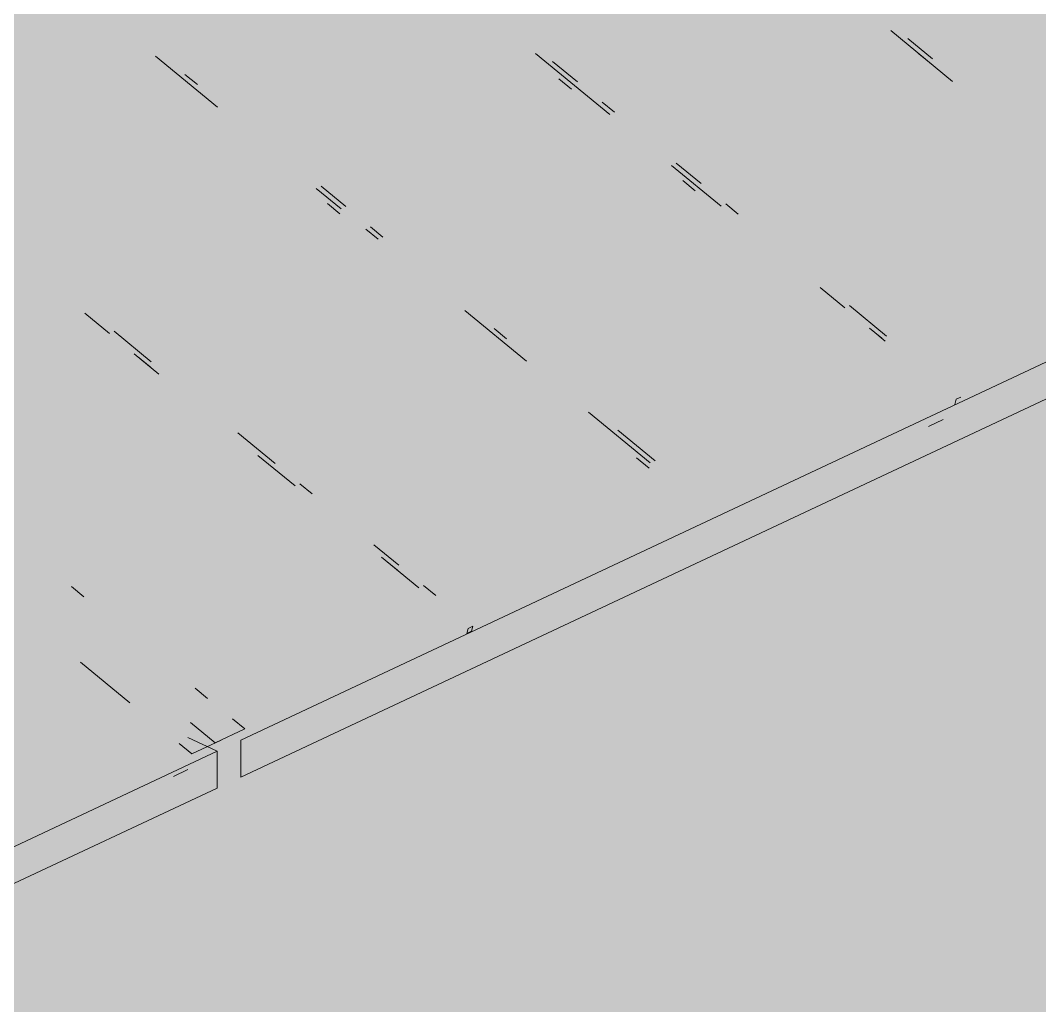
# Model space of a CAD drawing. Header units: millimetres. Extents: x 5 to 1315, y 5 to 292.
# Drawn here: x 1200.957 to 1203.657, y 90.185 to 92.795 of the extents above; entities that cross this region are included whole.
import ezdxf

# ---------------------------------------------------------------- set-up
doc = ezdxf.new("R2010")
doc.units = ezdxf.units.MM
doc.layers.add('EXISTING', color=7, linetype='Continuous')
doc.layers.add('IMAGES', color=7, linetype='Continuous')

# ---------------------------------------------------------------- blocks, each defined once
blk = doc.blocks.new('SHEET_03')
at = {"layer": 'EXISTING', "color": 250, "lineweight": 9}
for p, q in [((303.2623, 92.7676), (303.4261, 92.633)), ((303.3731, 92.6927), (303.3076, 92.7466)), ((301.5405, 90.8881), (305.4172, 92.7081)), ((301.3148, 92.6996), (301.4786, 92.565)), ((302.3213, 92.7067), (302.5179, 92.5451)), ((302.4321, 92.6318), (302.3666, 92.6856)), ((303.3697, 92.6793), (303.3369, 92.7062)), ((301.4256, 92.6247), (301.3928, 92.6516)), ((302.4162, 92.6125), (302.3835, 92.6394)), ((301.5405, 90.7906), (305.4172, 92.6106)), ((302.5304, 92.551), (302.4976, 92.5779)), ((302.7597, 92.3624), (302.6942, 92.4163)), ((302.6817, 92.4104), (302.8128, 92.3027)), ((302.7439, 92.3431), (302.7111, 92.3701)), ((301.7407, 92.3495), (301.8063, 92.2956)), ((301.8187, 92.3015), (301.7532, 92.3554)), ((301.8029, 92.2822), (301.7701, 92.3091)), ((302.858, 92.2816), (302.8253, 92.3086)), ((301.8718, 92.2418), (301.9045, 92.2148)), ((301.917, 92.2207), (301.8843, 92.2476)), ((303.0749, 92.0872), (303.1404, 92.0334)), ((303.2512, 91.9584), (303.1529, 92.0392)), ((301.1274, 92.0192), (301.1929, 91.9654)), ((302.1339, 92.0263), (302.2977, 91.8916)), ((303.2059, 91.9795), (303.2387, 91.9526)), ((301.3037, 91.8904), (301.2054, 91.9712)), ((302.2447, 91.9514), (302.2119, 91.9783)), ((303.2478, 91.945), (303.215, 91.972)), ((301.2584, 91.9115), (301.324, 91.8576)), ((301.3003, 91.877), (301.2675, 91.9039)), ((303.4353, 91.791), (303.4319, 91.7776)), ((303.4478, 91.7968), (303.4353, 91.791)), ((302.4615, 91.757), (302.6253, 91.6223)), ((303.362, 91.7191), (303.4008, 91.7373)), ((302.6378, 91.6282), (302.5395, 91.709)), ((301.6313, 91.6211), (301.533, 91.7019)), ((301.5861, 91.6422), (301.6844, 91.5614)), ((302.622, 91.6089), (302.5892, 91.6358)), ((301.7296, 91.5403), (301.6968, 91.5672)), ((301.959, 91.3518), (301.8934, 91.4056)), ((301.9137, 91.3728), (302.012, 91.292)), ((301.9556, 91.3384), (301.9228, 91.3653)), ((301.1252, 91.2681), (301.0924, 91.295)), ((302.0572, 91.271), (302.0245, 91.2979)), ((302.143, 91.1843), (302.1397, 91.1709)), ((302.1397, 91.1709), (302.1521, 91.1768)), ((302.1555, 91.1902), (302.143, 91.1843)), ((302.1521, 91.1768), (302.1555, 91.1902)), ((301.1157, 91.0944), (301.2468, 90.9867)), ((301.4528, 90.9987), (301.4201, 91.0257)), ((301.4075, 90.9352), (301.4731, 90.8813)), ((301.5511, 90.9179), (301.5183, 90.9449)), ((301.5511, 90.9179), (301.4731, 90.8813)), ((301.3778, 90.8789), (301.4106, 90.852)), ((301.4, 90.8954), (301.4781, 90.8588)), ((301.4887, 90.8886), (301.4106, 90.852)), ((301.5405, 90.7906), (301.5405, 90.8881)), ((297.6638, 89.0681), (301.4781, 90.8588)), ((301.4781, 90.8588), (301.4781, 90.7613)), ((301.362, 90.7922), (301.4005, 90.8103)), ((299.5517, 89.8569), (301.4781, 90.7613))]:
    blk.add_line(p, q, dxfattribs=at)
at = {"layer": 'IMAGES', "color": 7}
for points in [[(300.4164, 92.7366), (300.9945, 92.7366), (300.4164, 92.833), (300.9945, 92.833)], [(300.9945, 92.7366), (301.0909, 92.7366), (300.9945, 92.833), (301.0909, 92.833)], [(301.0909, 92.7366), (301.2836, 92.7366), (301.0909, 92.833), (301.2836, 92.833)], [(301.2836, 92.7366), (301.38, 92.7366), (301.2836, 92.833), (301.38, 92.833)], [(301.38, 92.7366), (301.4764, 92.7366), (301.38, 92.833), (301.4764, 92.833)], [(301.4764, 92.7366), (301.9582, 92.7366), (301.4764, 92.833), (301.9582, 92.833)], [(301.9582, 92.7366), (302.1509, 92.7366), (301.9582, 92.833), (302.1509, 92.833)], [(302.1509, 92.7366), (302.2473, 92.7366), (302.1509, 92.833), (302.2473, 92.833)], [(302.2473, 92.7366), (302.3436, 92.7366), (302.2473, 92.833), (302.3436, 92.833)], [(302.3436, 92.7366), (302.44, 92.7366), (302.3436, 92.833), (302.44, 92.833)], [(302.44, 92.7366), (303.0182, 92.7366), (302.44, 92.833), (303.0182, 92.833)], [(303.0182, 92.7366), (303.1145, 92.7366), (303.0182, 92.833), (303.1145, 92.833)], [(303.1145, 92.7366), (303.2109, 92.7366), (303.1145, 92.833), (303.2109, 92.833)], [(303.2109, 92.7366), (303.3073, 92.7366), (303.2109, 92.833), (303.3073, 92.833)], [(303.3073, 92.7366), (303.4036, 92.7366), (303.3073, 92.833), (303.4036, 92.833)], [(303.4036, 92.7366), (303.5, 92.7366), (303.4036, 92.833), (303.5, 92.833)], [(303.5, 92.7366), (303.9818, 92.7366), (303.5, 92.833), (303.9818, 92.833)], [(300.6091, 92.6402), (301.0909, 92.6402), (300.6091, 92.7366), (301.0909, 92.7366)], [(301.0909, 92.6402), (301.1873, 92.6402), (301.0909, 92.7366), (301.1873, 92.7366)], [(301.1873, 92.6402), (301.2836, 92.6402), (301.1873, 92.7366), (301.2836, 92.7366)], [(301.2836, 92.6402), (301.38, 92.6402), (301.2836, 92.7366), (301.38, 92.7366)], [(301.38, 92.6402), (301.4764, 92.6402), (301.38, 92.7366), (301.4764, 92.7366)], [(301.4764, 92.6402), (302.2473, 92.6402), (301.4764, 92.7366), (302.2473, 92.7366)], [(302.2473, 92.6402), (302.44, 92.6402), (302.2473, 92.7366), (302.44, 92.7366)], [(302.44, 92.6402), (302.5364, 92.6402), (302.44, 92.7366), (302.5364, 92.7366)], [(302.5364, 92.6402), (302.6327, 92.6402), (302.5364, 92.7366), (302.6327, 92.7366)], [(302.6327, 92.6402), (303.1145, 92.6402), (302.6327, 92.7366), (303.1145, 92.7366)], [(303.1145, 92.6402), (303.2109, 92.6402), (303.1145, 92.7366), (303.2109, 92.7366)], [(303.2109, 92.6402), (303.3073, 92.6402), (303.2109, 92.7366), (303.3073, 92.7366)], [(303.3073, 92.6402), (303.5, 92.6402), (303.3073, 92.7366), (303.5, 92.7366)], [(303.5, 92.6402), (303.5964, 92.6402), (303.5, 92.7366), (303.5964, 92.7366)], [(303.5964, 92.6402), (304.2709, 92.6402), (303.5964, 92.7366), (304.2709, 92.7366)], [(300.7055, 92.5438), (301.1873, 92.5438), (300.7055, 92.6402), (301.1873, 92.6402)], [(301.1873, 92.5438), (301.2836, 92.5438), (301.1873, 92.6402), (301.2836, 92.6402)], [(301.2836, 92.5438), (301.38, 92.5438), (301.2836, 92.6402), (301.38, 92.6402)], [(301.38, 92.5438), (301.5727, 92.5438), (301.38, 92.6402), (301.5727, 92.6402)], [(301.5727, 92.5438), (301.6691, 92.5438), (301.5727, 92.6402), (301.6691, 92.6402)], [(301.6691, 92.5438), (302.2473, 92.5438), (301.6691, 92.6402), (302.2473, 92.6402)], [(302.2473, 92.5438), (302.3436, 92.5438), (302.2473, 92.6402), (302.3436, 92.6402)], [(302.3436, 92.5438), (302.5364, 92.5438), (302.3436, 92.6402), (302.5364, 92.6402)], [(302.5364, 92.5438), (302.6327, 92.5438), (302.5364, 92.6402), (302.6327, 92.6402)], [(302.6327, 92.5438), (302.7291, 92.5438), (302.6327, 92.6402), (302.7291, 92.6402)], [(302.7291, 92.5438), (303.2109, 92.5438), (302.7291, 92.6402), (303.2109, 92.6402)], [(303.2109, 92.5438), (303.3073, 92.5438), (303.2109, 92.6402), (303.3073, 92.6402)], [(303.3073, 92.5438), (303.4036, 92.5438), (303.3073, 92.6402), (303.4036, 92.6402)], [(303.4036, 92.5438), (303.5964, 92.5438), (303.4036, 92.6402), (303.5964, 92.6402)], [(303.5964, 92.5438), (303.6927, 92.5438), (303.5964, 92.6402), (303.6927, 92.6402)], [(300.8018, 92.4474), (301.2836, 92.4474), (300.8018, 92.5438), (301.2836, 92.5438)], [(301.2836, 92.4474), (301.38, 92.4474), (301.2836, 92.5438), (301.38, 92.5438)], [(301.38, 92.4474), (301.4764, 92.4474), (301.38, 92.5438), (301.4764, 92.5438)], [(301.4764, 92.4474), (301.6691, 92.4474), (301.4764, 92.5438), (301.6691, 92.5438)], [(301.6691, 92.4474), (301.7655, 92.4474), (301.6691, 92.5438), (301.7655, 92.5438)], [(301.7655, 92.4474), (302.3436, 92.4474), (301.7655, 92.5438), (302.3436, 92.5438)], [(302.3436, 92.4474), (302.44, 92.4474), (302.3436, 92.5438), (302.44, 92.5438)], [(302.44, 92.4474), (302.5364, 92.4474), (302.44, 92.5438), (302.5364, 92.5438)], [(302.5364, 92.4474), (302.6327, 92.4474), (302.5364, 92.5438), (302.6327, 92.5438)], [(302.6327, 92.4474), (302.7291, 92.4474), (302.6327, 92.5438), (302.7291, 92.5438)], [(302.7291, 92.4474), (303.4036, 92.4474), (302.7291, 92.5438), (303.4036, 92.5438)], [(303.4036, 92.4474), (303.5, 92.4474), (303.4036, 92.5438), (303.5, 92.5438)], [(303.5, 92.4474), (303.5964, 92.4474), (303.5, 92.5438), (303.5964, 92.5438)], [(303.5964, 92.351), (303.6927, 92.351), (303.5964, 92.5438), (303.6927, 92.5438)], [(300.8982, 92.351), (301.38, 92.351), (300.8982, 92.4474), (301.38, 92.4474)], [(301.38, 92.351), (301.4764, 92.351), (301.38, 92.4474), (301.4764, 92.4474)], [(301.4764, 92.351), (301.5727, 92.351), (301.4764, 92.4474), (301.5727, 92.4474)], [(301.5727, 92.351), (301.6691, 92.351), (301.5727, 92.4474), (301.6691, 92.4474)], [(301.6691, 92.351), (301.7655, 92.351), (301.6691, 92.4474), (301.7655, 92.4474)], [(301.7655, 92.351), (301.8618, 92.351), (301.7655, 92.4474), (301.8618, 92.4474)], [(301.8618, 92.351), (301.9582, 92.351), (301.8618, 92.4474), (301.9582, 92.4474)], [(301.9582, 92.351), (302.44, 92.351), (301.9582, 92.4474), (302.44, 92.4474)], [(302.44, 92.351), (302.5364, 92.351), (302.44, 92.4474), (302.5364, 92.4474)], [(302.5364, 92.351), (302.6327, 92.351), (302.5364, 92.4474), (302.6327, 92.4474)], [(302.6327, 92.351), (302.7291, 92.351), (302.6327, 92.4474), (302.7291, 92.4474)], [(302.7291, 92.351), (302.8255, 92.351), (302.7291, 92.4474), (302.8255, 92.4474)], [(302.8255, 92.351), (303.5, 92.351), (302.8255, 92.4474), (303.5, 92.4474)], [(303.5, 92.351), (303.5964, 92.351), (303.5, 92.4474), (303.5964, 92.4474)], [(300.8982, 92.2546), (300.9945, 92.2546), (300.8982, 92.351), (300.9945, 92.351)], [(300.9945, 92.2546), (301.5727, 92.2546), (300.9945, 92.351), (301.5727, 92.351)], [(301.5727, 92.2546), (301.6691, 92.2546), (301.5727, 92.351), (301.6691, 92.351)], [(301.6691, 92.2546), (301.7655, 92.2546), (301.6691, 92.351), (301.7655, 92.351)], [(301.7655, 92.2546), (301.8618, 92.2546), (301.7655, 92.351), (301.8618, 92.351)], [(301.8618, 92.2546), (301.9582, 92.2546), (301.8618, 92.351), (301.9582, 92.351)], [(301.9582, 92.2546), (302.0545, 92.2546), (301.9582, 92.351), (302.0545, 92.351)], [(302.0545, 92.2546), (302.5364, 92.2546), (302.0545, 92.351), (302.5364, 92.351)], [(302.5364, 92.2546), (302.6327, 92.2546), (302.5364, 92.351), (302.6327, 92.351)], [(302.6327, 92.2546), (302.7291, 92.2546), (302.6327, 92.351), (302.7291, 92.351)], [(302.7291, 92.2546), (302.9218, 92.2546), (302.7291, 92.351), (302.9218, 92.351)], [(302.9218, 92.2546), (303.0182, 92.2546), (302.9218, 92.351), (303.0182, 92.351)], [(303.0182, 92.2546), (303.5964, 92.2546), (303.0182, 92.351), (303.5964, 92.351)], [(303.5964, 92.2546), (303.6927, 92.2546), (303.5964, 92.351), (303.6927, 92.351)], [(300.8018, 92.1582), (300.9945, 92.1582), (300.8018, 92.2546), (300.9945, 92.2546)], [(300.9945, 92.1582), (301.0909, 92.1582), (300.9945, 92.2546), (301.0909, 92.2546)], [(301.0909, 92.1582), (301.1873, 92.1582), (301.0909, 92.2546), (301.1873, 92.2546)], [(301.1873, 92.1582), (301.6691, 92.1582), (301.1873, 92.2546), (301.6691, 92.2546)], [(301.6691, 92.1582), (301.7655, 92.1582), (301.6691, 92.2546), (301.7655, 92.2546)], [(301.7655, 92.1582), (301.8618, 92.1582), (301.7655, 92.2546), (301.8618, 92.2546)], [(301.8618, 92.1582), (301.9582, 92.1582), (301.8618, 92.2546), (301.9582, 92.2546)], [(301.9582, 92.1582), (302.0545, 92.1582), (301.9582, 92.2546), (302.0545, 92.2546)], [(302.0545, 92.1582), (302.1509, 92.1582), (302.0545, 92.2546), (302.1509, 92.2546)], [(302.1509, 92.1582), (302.8255, 92.1582), (302.1509, 92.2546), (302.8255, 92.2546)], [(302.8255, 92.1582), (302.9218, 92.1582), (302.8255, 92.2546), (302.9218, 92.2546)], [(302.9218, 92.1582), (303.0182, 92.1582), (302.9218, 92.2546), (303.0182, 92.2546)], [(303.0182, 92.1582), (303.1145, 92.1582), (303.0182, 92.2546), (303.1145, 92.2546)], [(303.1145, 92.1582), (303.6927, 92.1582), (303.1145, 92.2546), (303.6927, 92.2546)], [(300.8982, 92.0618), (300.9945, 92.0618), (300.8982, 92.1582), (300.9945, 92.1582)], [(300.9945, 92.0618), (301.0909, 92.0618), (300.9945, 92.1582), (301.0909, 92.1582)], [(301.0909, 92.0618), (301.1873, 92.0618), (301.0909, 92.1582), (301.1873, 92.1582)], [(301.1873, 92.0618), (301.2836, 92.0618), (301.1873, 92.1582), (301.2836, 92.1582)], [(301.2836, 92.0618), (301.7655, 92.0618), (301.2836, 92.1582), (301.7655, 92.1582)], [(301.7655, 92.0618), (301.9582, 92.0618), (301.7655, 92.1582), (301.9582, 92.1582)], [(301.9582, 92.0618), (302.0545, 92.0618), (301.9582, 92.1582), (302.0545, 92.1582)], [(302.0545, 92.0618), (302.1509, 92.0618), (302.0545, 92.1582), (302.1509, 92.1582)], [(302.1509, 92.0618), (302.2473, 92.0618), (302.1509, 92.1582), (302.2473, 92.1582)], [(302.2473, 92.0618), (302.3436, 92.0618), (302.2473, 92.1582), (302.3436, 92.1582)], [(302.3436, 92.0618), (302.8255, 92.0618), (302.3436, 92.1582), (302.8255, 92.1582)], [(302.8255, 92.0618), (302.9218, 92.0618), (302.8255, 92.1582), (302.9218, 92.1582)], [(302.9218, 92.0618), (303.0182, 92.0618), (302.9218, 92.1582), (303.0182, 92.1582)], [(303.0182, 92.0618), (303.1145, 92.0618), (303.0182, 92.1582), (303.1145, 92.1582)], [(303.1145, 92.0618), (303.2109, 92.0618), (303.1145, 92.1582), (303.2109, 92.1582)], [(303.2109, 92.0618), (303.3073, 92.0618), (303.2109, 92.1582), (303.3073, 92.1582)], [(303.3073, 92.0618), (303.6927, 92.0618), (303.3073, 92.1582), (303.6927, 92.1582)], [(300.8982, 91.9654), (300.9945, 91.9654), (300.8982, 92.0618), (300.9945, 92.0618)], [(300.9945, 91.9654), (301.0909, 91.9654), (300.9945, 92.0618), (301.0909, 92.0618)], [(301.0909, 91.9654), (301.2836, 91.9654), (301.0909, 92.0618), (301.2836, 92.0618)], [(301.2836, 91.9654), (301.38, 91.9654), (301.2836, 92.0618), (301.38, 92.0618)], [(301.38, 91.9654), (301.9582, 91.9654), (301.38, 92.0618), (301.9582, 92.0618)], [(301.9582, 91.9654), (302.0545, 91.9654), (301.9582, 92.0618), (302.0545, 92.0618)], [(302.0545, 91.9654), (302.2473, 91.9654), (302.0545, 92.0618), (302.2473, 92.0618)], [(302.2473, 91.9654), (302.3436, 91.9654), (302.2473, 92.0618), (302.3436, 92.0618)], [(302.3436, 91.9654), (302.44, 91.9654), (302.3436, 92.0618), (302.44, 92.0618)], [(302.44, 91.9654), (302.9218, 91.9654), (302.44, 92.0618), (302.9218, 92.0618)], [(302.9218, 91.9654), (303.0182, 91.9654), (302.9218, 92.0618), (303.0182, 92.0618)], [(303.0182, 91.9654), (303.1145, 91.9654), (303.0182, 92.0618), (303.1145, 92.0618)], [(303.1145, 91.9654), (303.3073, 91.9654), (303.1145, 92.0618), (303.3073, 92.0618)], [(303.3073, 91.9654), (303.6927, 91.9654), (303.3073, 92.0618), (303.6927, 92.0618)], [(300.6091, 91.869), (300.9945, 91.869), (300.6091, 91.9654), (300.9945, 91.9654)], [(300.9945, 91.869), (301.0909, 91.869), (300.9945, 91.9654), (301.0909, 91.9654)], [(301.0909, 91.869), (301.1873, 91.869), (301.0909, 91.9654), (301.1873, 91.9654)], [(301.1873, 91.869), (301.38, 91.869), (301.1873, 91.9654), (301.38, 91.9654)], [(301.38, 91.869), (301.4764, 91.869), (301.38, 91.9654), (301.4764, 91.9654)], [(301.4764, 91.869), (301.5727, 91.869), (301.4764, 91.9654), (301.5727, 91.9654)], [(301.5727, 91.869), (302.0545, 91.869), (301.5727, 91.9654), (302.0545, 91.9654)], [(302.0545, 91.869), (302.1509, 91.869), (302.0545, 91.9654), (302.1509, 91.9654)], [(302.1509, 91.869), (302.3436, 91.869), (302.1509, 91.9654), (302.3436, 91.9654)], [(302.3436, 91.869), (302.44, 91.869), (302.3436, 91.9654), (302.44, 91.9654)], [(302.44, 91.869), (302.5364, 91.869), (302.44, 91.9654), (302.5364, 91.9654)], [(302.5364, 91.869), (303.0182, 91.869), (302.5364, 91.9654), (303.0182, 91.9654)], [(303.0182, 91.7726), (303.1145, 91.7726), (303.0182, 91.9654), (303.1145, 91.9654)], [(303.1145, 91.869), (303.2109, 91.869), (303.1145, 91.9654), (303.2109, 91.9654)], [(303.2109, 91.869), (303.3073, 91.869), (303.2109, 91.9654), (303.3073, 91.9654)], [(303.3073, 91.869), (303.4036, 91.869), (303.3073, 91.9654), (303.4036, 91.9654)], [(303.4036, 91.869), (303.5, 91.869), (303.4036, 91.9654), (303.5, 91.9654)], [(303.5, 91.7726), (303.5964, 91.7726), (303.5, 91.9654), (303.5964, 91.9654)], [(303.5964, 91.7726), (303.6927, 91.7726), (303.5964, 91.9654), (303.6927, 91.9654)], [(300.7055, 91.7726), (301.0909, 91.7726), (300.7055, 91.869), (301.0909, 91.869)], [(301.0909, 91.7726), (301.1873, 91.7726), (301.0909, 91.869), (301.1873, 91.869)], [(301.1873, 91.7726), (301.2836, 91.7726), (301.1873, 91.869), (301.2836, 91.869)], [(301.2836, 91.7726), (301.38, 91.7726), (301.2836, 91.869), (301.38, 91.869)], [(301.38, 91.7726), (301.4764, 91.7726), (301.38, 91.869), (301.4764, 91.869)], [(301.4764, 91.7726), (301.5727, 91.7726), (301.4764, 91.869), (301.5727, 91.869)], [(301.5727, 91.7726), (301.6691, 91.7726), (301.5727, 91.869), (301.6691, 91.869)], [(301.6691, 91.7726), (302.2473, 91.7726), (301.6691, 91.869), (302.2473, 91.869)], [(302.2473, 91.7726), (302.3436, 91.7726), (302.2473, 91.869), (302.3436, 91.869)], [(302.3436, 91.7726), (302.5364, 91.7726), (302.3436, 91.869), (302.5364, 91.869)], [(302.5364, 91.7726), (302.6327, 91.7726), (302.5364, 91.869), (302.6327, 91.869)], [(302.6327, 91.7726), (303.0182, 91.7726), (302.6327, 91.869), (303.0182, 91.869)], [(303.1145, 91.7726), (303.2109, 91.7726), (303.1145, 91.869), (303.2109, 91.869)], [(303.2109, 91.7726), (303.3073, 91.7726), (303.2109, 91.869), (303.3073, 91.869)], [(303.3073, 91.7726), (303.4036, 91.7726), (303.3073, 91.869), (303.4036, 91.869)], [(303.4036, 91.7726), (303.5, 91.7726), (303.4036, 91.869), (303.5, 91.869)], [(300.8018, 91.6762), (301.1873, 91.6762), (300.8018, 91.7726), (301.1873, 91.7726)], [(301.1873, 91.6762), (301.2836, 91.6762), (301.1873, 91.7726), (301.2836, 91.7726)], [(301.2836, 91.6762), (301.38, 91.6762), (301.2836, 91.7726), (301.38, 91.7726)], [(301.38, 91.6762), (301.4764, 91.6762), (301.38, 91.7726), (301.4764, 91.7726)], [(301.4764, 91.6762), (301.5727, 91.6762), (301.4764, 91.7726), (301.5727, 91.7726)], [(301.5727, 91.6762), (301.6691, 91.6762), (301.5727, 91.7726), (301.6691, 91.7726)], [(301.6691, 91.6762), (301.7655, 91.6762), (301.6691, 91.7726), (301.7655, 91.7726)], [(301.7655, 91.6762), (302.2473, 91.6762), (301.7655, 91.7726), (302.2473, 91.7726)], [(302.2473, 91.6762), (302.3436, 91.6762), (302.2473, 91.7726), (302.3436, 91.7726)], [(302.3436, 91.6762), (302.44, 91.6762), (302.3436, 91.7726), (302.44, 91.7726)], [(302.44, 91.6762), (302.5364, 91.6762), (302.44, 91.7726), (302.5364, 91.7726)], [(302.5364, 91.6762), (302.6327, 91.6762), (302.5364, 91.7726), (302.6327, 91.7726)], [(302.6327, 91.6762), (302.8255, 91.6762), (302.6327, 91.7726), (302.8255, 91.7726)], [(302.8255, 91.6762), (303.1145, 91.6762), (302.8255, 91.7726), (303.1145, 91.7726)], [(303.1145, 91.6762), (303.2109, 91.6762), (303.1145, 91.7726), (303.2109, 91.7726)], [(303.2109, 91.6762), (303.3073, 91.6762), (303.2109, 91.7726), (303.3073, 91.7726)], [(303.3073, 91.6762), (303.4036, 91.6762), (303.3073, 91.7726), (303.4036, 91.7726)], [(303.4036, 91.6762), (303.5, 91.6762), (303.4036, 91.7726), (303.5, 91.7726)], [(303.5, 91.6762), (303.5964, 91.6762), (303.5, 91.7726), (303.5964, 91.7726)], [(303.5964, 91.6762), (303.6927, 91.6762), (303.5964, 91.7726), (303.6927, 91.7726)], [(300.8982, 91.5798), (300.9945, 91.5798), (300.8982, 91.6762), (300.9945, 91.6762)], [(300.9945, 91.5798), (301.38, 91.5798), (300.9945, 91.6762), (301.38, 91.6762)], [(301.38, 91.5798), (301.4764, 91.5798), (301.38, 91.6762), (301.4764, 91.6762)], [(301.4764, 91.5798), (301.5727, 91.5798), (301.4764, 91.6762), (301.5727, 91.6762)], [(301.5727, 91.5798), (301.6691, 91.5798), (301.5727, 91.6762), (301.6691, 91.6762)], [(301.6691, 91.5798), (301.7655, 91.5798), (301.6691, 91.6762), (301.7655, 91.6762)], [(301.7655, 91.5798), (301.8618, 91.5798), (301.7655, 91.6762), (301.8618, 91.6762)], [(301.8618, 91.5798), (302.3436, 91.5798), (301.8618, 91.6762), (302.3436, 91.6762)], [(302.3436, 91.5798), (302.44, 91.5798), (302.3436, 91.6762), (302.44, 91.6762)], [(302.44, 91.5798), (302.5364, 91.5798), (302.44, 91.6762), (302.5364, 91.6762)], [(302.5364, 91.5798), (302.7291, 91.5798), (302.5364, 91.6762), (302.7291, 91.6762)], [(302.7291, 91.5798), (302.8255, 91.5798), (302.7291, 91.6762), (302.8255, 91.6762)], [(302.8255, 91.5798), (302.9218, 91.5798), (302.8255, 91.6762), (302.9218, 91.6762)], [(302.9218, 91.5798), (303.0182, 91.5798), (302.9218, 91.6762), (303.0182, 91.6762)], [(303.0182, 91.5798), (303.2109, 91.5798), (303.0182, 91.6762), (303.2109, 91.6762)], [(303.2109, 91.4834), (303.3073, 91.4834), (303.2109, 91.6762), (303.3073, 91.6762)], [(303.3073, 91.5798), (303.4036, 91.5798), (303.3073, 91.6762), (303.4036, 91.6762)], [(303.4036, 91.5798), (303.5, 91.5798), (303.4036, 91.6762), (303.5, 91.6762)], [(303.5, 91.5798), (303.5964, 91.5798), (303.5, 91.6762), (303.5964, 91.6762)], [(303.5964, 91.5798), (303.6927, 91.5798), (303.5964, 91.6762), (303.6927, 91.6762)], [(300.8982, 91.4834), (300.9945, 91.4834), (300.8982, 91.5798), (300.9945, 91.5798)], [(300.9945, 91.4834), (301.0909, 91.4834), (300.9945, 91.5798), (301.0909, 91.5798)], [(301.0909, 91.4834), (301.4764, 91.4834), (301.0909, 91.5798), (301.4764, 91.5798)], [(301.4764, 91.4834), (301.5727, 91.4834), (301.4764, 91.5798), (301.5727, 91.5798)], [(301.5727, 91.4834), (301.7655, 91.4834), (301.5727, 91.5798), (301.7655, 91.5798)], [(301.7655, 91.4834), (301.8618, 91.4834), (301.7655, 91.5798), (301.8618, 91.5798)], [(301.8618, 91.4834), (301.9582, 91.4834), (301.8618, 91.5798), (301.9582, 91.5798)], [(301.9582, 91.4834), (302.44, 91.4834), (301.9582, 91.5798), (302.44, 91.5798)], [(302.44, 91.4834), (302.6327, 91.4834), (302.44, 91.5798), (302.6327, 91.5798)], [(302.6327, 91.4834), (302.7291, 91.4834), (302.6327, 91.5798), (302.7291, 91.5798)], [(302.7291, 91.387), (302.8255, 91.387), (302.7291, 91.5798), (302.8255, 91.5798)], [(302.8255, 91.4834), (302.9218, 91.4834), (302.8255, 91.5798), (302.9218, 91.5798)], [(302.9218, 91.4834), (303.0182, 91.4834), (302.9218, 91.5798), (303.0182, 91.5798)], [(303.0182, 91.4834), (303.1145, 91.4834), (303.0182, 91.5798), (303.1145, 91.5798)], [(303.1145, 91.4834), (303.2109, 91.4834), (303.1145, 91.5798), (303.2109, 91.5798)], [(303.3073, 91.4834), (303.4036, 91.4834), (303.3073, 91.5798), (303.4036, 91.5798)], [(303.4036, 91.4834), (303.5, 91.4834), (303.4036, 91.5798), (303.5, 91.5798)], [(303.5, 91.4834), (303.6927, 91.4834), (303.5, 91.5798), (303.6927, 91.5798)], [(300.8982, 91.387), (300.9945, 91.387), (300.8982, 91.4834), (300.9945, 91.4834)], [(300.9945, 91.387), (301.0909, 91.387), (300.9945, 91.4834), (301.0909, 91.4834)], [(301.0909, 91.387), (301.1873, 91.387), (301.0909, 91.4834), (301.1873, 91.4834)], [(301.1873, 91.387), (301.5727, 91.387), (301.1873, 91.4834), (301.5727, 91.4834)], [(301.5727, 91.387), (301.6691, 91.387), (301.5727, 91.4834), (301.6691, 91.4834)], [(301.6691, 91.387), (301.7655, 91.387), (301.6691, 91.4834), (301.7655, 91.4834)], [(301.7655, 91.387), (301.9582, 91.387), (301.7655, 91.4834), (301.9582, 91.4834)], [(301.9582, 91.387), (302.0545, 91.387), (301.9582, 91.4834), (302.0545, 91.4834)], [(302.0545, 91.387), (302.1509, 91.387), (302.0545, 91.4834), (302.1509, 91.4834)], [(302.1509, 91.387), (302.2473, 91.387), (302.1509, 91.4834), (302.2473, 91.4834)], [(302.2473, 91.387), (302.44, 91.387), (302.2473, 91.4834), (302.44, 91.4834)], [(302.44, 91.387), (302.5364, 91.387), (302.44, 91.4834), (302.5364, 91.4834)], [(302.5364, 91.387), (302.6327, 91.387), (302.5364, 91.4834), (302.6327, 91.4834)], [(302.6327, 91.387), (302.7291, 91.387), (302.6327, 91.4834), (302.7291, 91.4834)], [(302.8255, 91.387), (302.9218, 91.387), (302.8255, 91.4834), (302.9218, 91.4834)], [(302.9218, 91.387), (303.0182, 91.387), (302.9218, 91.4834), (303.0182, 91.4834)], [(303.0182, 91.387), (303.2109, 91.387), (303.0182, 91.4834), (303.2109, 91.4834)], [(303.2109, 91.387), (303.4036, 91.387), (303.2109, 91.4834), (303.4036, 91.4834)], [(303.4036, 91.387), (303.5, 91.387), (303.4036, 91.4834), (303.5, 91.4834)], [(303.5, 91.387), (304.6564, 91.387), (303.5, 91.4834), (304.6564, 91.4834)], [(300.8982, 91.1942), (300.9945, 91.1942), (300.8982, 91.387), (300.9945, 91.387)], [(300.9945, 91.2906), (301.0909, 91.2906), (300.9945, 91.387), (301.0909, 91.387)], [(301.0909, 91.2906), (301.2836, 91.2906), (301.0909, 91.387), (301.2836, 91.387)], [(301.2836, 91.2906), (301.8618, 91.2906), (301.2836, 91.387), (301.8618, 91.387)], [(301.8618, 91.2906), (302.0545, 91.2906), (301.8618, 91.387), (302.0545, 91.387)], [(302.0545, 91.2906), (302.2473, 91.2906), (302.0545, 91.387), (302.2473, 91.387)], [(302.2473, 91.2906), (302.3436, 91.2906), (302.2473, 91.387), (302.3436, 91.387)], [(302.3436, 91.2906), (302.44, 91.2906), (302.3436, 91.387), (302.44, 91.387)], [(302.44, 91.2906), (302.5364, 91.2906), (302.44, 91.387), (302.5364, 91.387)], [(302.5364, 91.2906), (302.6327, 91.2906), (302.5364, 91.387), (302.6327, 91.387)], [(302.6327, 91.2906), (302.7291, 91.2906), (302.6327, 91.387), (302.7291, 91.387)], [(302.7291, 91.2906), (302.8255, 91.2906), (302.7291, 91.387), (302.8255, 91.387)], [(302.8255, 91.2906), (302.9218, 91.2906), (302.8255, 91.387), (302.9218, 91.387)], [(302.9218, 91.2906), (303.0182, 91.2906), (302.9218, 91.387), (303.0182, 91.387)], [(303.0182, 91.2906), (303.1145, 91.2906), (303.0182, 91.387), (303.1145, 91.387)], [(303.1145, 91.2906), (303.2109, 91.2906), (303.1145, 91.387), (303.2109, 91.387)], [(303.2109, 91.2906), (305.1382, 91.2906), (303.2109, 91.387), (305.1382, 91.387)], [(300.9945, 91.1942), (301.0909, 91.1942), (300.9945, 91.2906), (301.0909, 91.2906)], [(301.0909, 91.1942), (301.1873, 91.1942), (301.0909, 91.2906), (301.1873, 91.2906)], [(301.1873, 91.1942), (301.2836, 91.1942), (301.1873, 91.2906), (301.2836, 91.2906)], [(301.2836, 91.1942), (301.38, 91.1942), (301.2836, 91.2906), (301.38, 91.2906)], [(301.38, 91.1942), (301.8618, 91.1942), (301.38, 91.2906), (301.8618, 91.2906)], [(301.8618, 91.1942), (301.9582, 91.1942), (301.8618, 91.2906), (301.9582, 91.2906)], [(301.9582, 91.1942), (302.0545, 91.1942), (301.9582, 91.2906), (302.0545, 91.2906)], [(302.0545, 91.1942), (302.2473, 91.1942), (302.0545, 91.2906), (302.2473, 91.2906)], [(302.2473, 91.1942), (302.3436, 91.1942), (302.2473, 91.2906), (302.3436, 91.2906)], [(302.3436, 91.1942), (302.44, 91.1942), (302.3436, 91.2906), (302.44, 91.2906)], [(302.44, 91.1942), (302.6327, 91.1942), (302.44, 91.2906), (302.6327, 91.2906)], [(302.6327, 91.1942), (302.7291, 91.1942), (302.6327, 91.2906), (302.7291, 91.2906)], [(302.7291, 91.1942), (302.8255, 91.1942), (302.7291, 91.2906), (302.8255, 91.2906)], [(302.8255, 91.1942), (302.9218, 91.1942), (302.8255, 91.2906), (302.9218, 91.2906)], [(302.9218, 91.1942), (303.0182, 91.1942), (302.9218, 91.2906), (303.0182, 91.2906)], [(303.0182, 91.1942), (303.1145, 91.1942), (303.0182, 91.2906), (303.1145, 91.2906)], [(303.1145, 91.1942), (305.3309, 91.1942), (303.1145, 91.2906), (305.3309, 91.2906)], [(300.8982, 91.0978), (300.9945, 91.0978), (300.8982, 91.1942), (300.9945, 91.1942)], [(300.9945, 91.0978), (301.0909, 91.0978), (300.9945, 91.1942), (301.0909, 91.1942)], [(301.0909, 91.0978), (301.1873, 91.0978), (301.0909, 91.1942), (301.1873, 91.1942)], [(301.1873, 91.0978), (301.2836, 91.0978), (301.1873, 91.1942), (301.2836, 91.1942)], [(301.2836, 91.0978), (301.38, 91.0978), (301.2836, 91.1942), (301.38, 91.1942)], [(301.38, 91.0978), (301.4764, 91.0978), (301.38, 91.1942), (301.4764, 91.1942)], [(301.4764, 91.0978), (301.5727, 91.0978), (301.4764, 91.1942), (301.5727, 91.1942)], [(301.5727, 91.0978), (301.8618, 91.0978), (301.5727, 91.1942), (301.8618, 91.1942)], [(301.8618, 91.0978), (301.9582, 91.0978), (301.8618, 91.1942), (301.9582, 91.1942)], [(301.9582, 91.0978), (302.0545, 91.0978), (301.9582, 91.1942), (302.0545, 91.1942)], [(302.0545, 91.0978), (302.1509, 91.0978), (302.0545, 91.1942), (302.1509, 91.1942)], [(302.1509, 91.0978), (302.2473, 91.0978), (302.1509, 91.1942), (302.2473, 91.1942)], [(302.2473, 91.0978), (302.3436, 91.0978), (302.2473, 91.1942), (302.3436, 91.1942)], [(302.3436, 91.0978), (302.44, 91.0978), (302.3436, 91.1942), (302.44, 91.1942)], [(302.44, 91.0978), (302.5364, 91.0978), (302.44, 91.1942), (302.5364, 91.1942)], [(302.5364, 91.0978), (302.6327, 91.0978), (302.5364, 91.1942), (302.6327, 91.1942)], [(302.6327, 91.0978), (302.8255, 91.0978), (302.6327, 91.1942), (302.8255, 91.1942)], [(302.8255, 91.0978), (305.4273, 91.0978), (302.8255, 91.1942), (305.4273, 91.1942)], [(300.8982, 91.0014), (300.9945, 91.0014), (300.8982, 91.0978), (300.9945, 91.0978)], [(300.9945, 91.0014), (301.0909, 91.0014), (300.9945, 91.0978), (301.0909, 91.0978)], [(301.0909, 91.0014), (301.1873, 91.0014), (301.0909, 91.0978), (301.1873, 91.0978)], [(301.1873, 90.905), (301.2836, 90.905), (301.1873, 91.0978), (301.2836, 91.0978)], [(301.2836, 91.0014), (301.38, 91.0014), (301.2836, 91.0978), (301.38, 91.0978)], [(301.38, 91.0014), (301.4764, 91.0014), (301.38, 91.0978), (301.4764, 91.0978)], [(301.4764, 91.0014), (301.5727, 91.0014), (301.4764, 91.0978), (301.5727, 91.0978)], [(301.5727, 91.0014), (301.6691, 91.0014), (301.5727, 91.0978), (301.6691, 91.0978)], [(301.6691, 91.0014), (301.9582, 91.0014), (301.6691, 91.0978), (301.9582, 91.0978)], [(301.9582, 91.0014), (302.0545, 91.0014), (301.9582, 91.0978), (302.0545, 91.0978)], [(302.0545, 91.0014), (302.1509, 91.0014), (302.0545, 91.0978), (302.1509, 91.0978)], [(302.1509, 91.0014), (302.2473, 91.0014), (302.1509, 91.0978), (302.2473, 91.0978)], [(302.2473, 91.0014), (302.3436, 91.0014), (302.2473, 91.0978), (302.3436, 91.0978)], [(302.3436, 91.0014), (302.44, 91.0014), (302.3436, 91.0978), (302.44, 91.0978)], [(302.44, 91.0014), (302.6327, 91.0014), (302.44, 91.0978), (302.6327, 91.0978)], [(302.6327, 91.0014), (306.0055, 91.0014), (302.6327, 91.0978), (306.0055, 91.0978)], [(300.5127, 90.905), (300.9945, 90.905), (300.5127, 91.0014), (300.9945, 91.0014)], [(300.9945, 90.905), (301.0909, 90.905), (300.9945, 91.0014), (301.0909, 91.0014)], [(301.0909, 90.905), (301.1873, 90.905), (301.0909, 91.0014), (301.1873, 91.0014)], [(301.2836, 90.905), (301.38, 90.905), (301.2836, 91.0014), (301.38, 91.0014)], [(301.38, 90.905), (301.4764, 90.905), (301.38, 91.0014), (301.4764, 91.0014)], [(301.4764, 90.905), (301.5727, 90.905), (301.4764, 91.0014), (301.5727, 91.0014)], [(301.5727, 90.905), (301.6691, 90.905), (301.5727, 91.0014), (301.6691, 91.0014)], [(301.6691, 90.905), (301.7655, 90.905), (301.6691, 91.0014), (301.7655, 91.0014)], [(301.7655, 90.905), (301.8618, 90.905), (301.7655, 91.0014), (301.8618, 91.0014)], [(301.8618, 90.905), (301.9582, 90.905), (301.8618, 91.0014), (301.9582, 91.0014)], [(301.9582, 90.905), (302.0545, 90.905), (301.9582, 91.0014), (302.0545, 91.0014)], [(302.0545, 90.905), (302.1509, 90.905), (302.0545, 91.0014), (302.1509, 91.0014)], [(302.1509, 90.905), (302.2473, 90.905), (302.1509, 91.0014), (302.2473, 91.0014)], [(302.2473, 90.905), (302.3436, 90.905), (302.2473, 91.0014), (302.3436, 91.0014)], [(302.3436, 90.905), (305.62, 90.905), (302.3436, 91.0014), (305.62, 91.0014)], [(300.7055, 90.8086), (300.9945, 90.8086), (300.7055, 90.905), (300.9945, 90.905)], [(300.9945, 90.8086), (301.0909, 90.8086), (300.9945, 90.905), (301.0909, 90.905)], [(301.0909, 90.8086), (301.1873, 90.8086), (301.0909, 90.905), (301.1873, 90.905)], [(301.1873, 90.8086), (301.38, 90.8086), (301.1873, 90.905), (301.38, 90.905)], [(301.38, 90.8086), (301.6691, 90.8086), (301.38, 90.905), (301.6691, 90.905)], [(301.6691, 90.8086), (301.7655, 90.8086), (301.6691, 90.905), (301.7655, 90.905)], [(301.7655, 90.8086), (301.8618, 90.8086), (301.7655, 90.905), (301.8618, 90.905)], [(301.8618, 90.8086), (301.9582, 90.8086), (301.8618, 90.905), (301.9582, 90.905)], [(301.9582, 90.8086), (302.0545, 90.8086), (301.9582, 90.905), (302.0545, 90.905)], [(302.0545, 90.8086), (302.1509, 90.8086), (302.0545, 90.905), (302.1509, 90.905)], [(302.1509, 90.8086), (302.2473, 90.8086), (302.1509, 90.905), (302.2473, 90.905)], [(302.2473, 90.8086), (305.4273, 90.8086), (302.2473, 90.905), (305.4273, 90.905)], [(300.8018, 90.7122), (300.9945, 90.7122), (300.8018, 90.8086), (300.9945, 90.8086)], [(300.9945, 90.7122), (301.0909, 90.7122), (300.9945, 90.8086), (301.0909, 90.8086)], [(301.0909, 90.7122), (301.1873, 90.7122), (301.0909, 90.8086), (301.1873, 90.8086)], [(301.1873, 90.7122), (301.2836, 90.7122), (301.1873, 90.8086), (301.2836, 90.8086)], [(301.2836, 90.7122), (301.38, 90.7122), (301.2836, 90.8086), (301.38, 90.8086)], [(301.38, 90.7122), (301.5727, 90.7122), (301.38, 90.8086), (301.5727, 90.8086)], [(301.5727, 90.7122), (301.6691, 90.7122), (301.5727, 90.8086), (301.6691, 90.8086)], [(301.6691, 90.7122), (301.7655, 90.7122), (301.6691, 90.8086), (301.7655, 90.8086)], [(301.7655, 90.7122), (301.8618, 90.7122), (301.7655, 90.8086), (301.8618, 90.8086)], [(301.8618, 90.7122), (301.9582, 90.7122), (301.8618, 90.8086), (301.9582, 90.8086)], [(301.9582, 90.7122), (302.0545, 90.7122), (301.9582, 90.8086), (302.0545, 90.8086)], [(302.0545, 90.7122), (305.2345, 90.7122), (302.0545, 90.8086), (305.2345, 90.8086)], [(300.8982, 90.6158), (300.9945, 90.6158), (300.8982, 90.7122), (300.9945, 90.7122)], [(300.9945, 90.6158), (301.0909, 90.6158), (300.9945, 90.7122), (301.0909, 90.7122)], [(301.0909, 90.6158), (301.1873, 90.6158), (301.0909, 90.7122), (301.1873, 90.7122)], [(301.1873, 90.6158), (301.2836, 90.6158), (301.1873, 90.7122), (301.2836, 90.7122)], [(301.2836, 90.6158), (301.38, 90.6158), (301.2836, 90.7122), (301.38, 90.7122)], [(301.38, 90.6158), (301.4764, 90.6158), (301.38, 90.7122), (301.4764, 90.7122)], [(301.4764, 90.6158), (301.5727, 90.6158), (301.4764, 90.7122), (301.5727, 90.7122)], [(301.5727, 90.6158), (301.6691, 90.6158), (301.5727, 90.7122), (301.6691, 90.7122)], [(301.6691, 90.6158), (301.7655, 90.6158), (301.6691, 90.7122), (301.7655, 90.7122)], [(301.7655, 90.6158), (305.0418, 90.6158), (301.7655, 90.7122), (305.0418, 90.7122)], [(300.8982, 90.5194), (300.9945, 90.5194), (300.8982, 90.6158), (300.9945, 90.6158)], [(300.9945, 90.5194), (301.0909, 90.5194), (300.9945, 90.6158), (301.0909, 90.6158)], [(301.0909, 90.5194), (301.1873, 90.5194), (301.0909, 90.6158), (301.1873, 90.6158)], [(301.1873, 90.5194), (301.2836, 90.5194), (301.1873, 90.6158), (301.2836, 90.6158)], [(301.2836, 90.5194), (301.38, 90.5194), (301.2836, 90.6158), (301.38, 90.6158)], [(301.38, 90.5194), (301.6691, 90.5194), (301.38, 90.6158), (301.6691, 90.6158)], [(301.6691, 90.5194), (304.8491, 90.5194), (301.6691, 90.6158), (304.8491, 90.6158)], [(300.8018, 90.423), (300.9945, 90.423), (300.8018, 90.5194), (300.9945, 90.5194)], [(300.9945, 90.423), (301.0909, 90.423), (300.9945, 90.5194), (301.0909, 90.5194)], [(301.0909, 90.423), (301.1873, 90.423), (301.0909, 90.5194), (301.1873, 90.5194)], [(301.1873, 90.423), (301.2836, 90.423), (301.1873, 90.5194), (301.2836, 90.5194)], [(301.2836, 90.423), (301.38, 90.423), (301.2836, 90.5194), (301.38, 90.5194)], [(301.38, 90.423), (304.6564, 90.423), (301.38, 90.5194), (304.6564, 90.5194)], [(300.8982, 90.3266), (300.9945, 90.3266), (300.8982, 90.423), (300.9945, 90.423)], [(300.9945, 90.3266), (301.1873, 90.3266), (300.9945, 90.423), (301.1873, 90.423)], [(301.1873, 90.3266), (304.4636, 90.3266), (301.1873, 90.423), (304.4636, 90.423)], [(300.8982, 90.2302), (300.9945, 90.2302), (300.8982, 90.3266), (300.9945, 90.3266)], [(300.9945, 90.2302), (304.1745, 90.2302), (300.9945, 90.3266), (304.1745, 90.3266)], [(300.8018, 90.1338), (303.9818, 90.1338), (300.8018, 90.2302), (303.9818, 90.2302)]]:
    blk.add_solid(points, dxfattribs=at)

msp = doc.modelspace()

# ---------------------------------------------------------------- block references
msp.add_blockref('SHEET_03', (900, 0))

doc.saveas('drawing.dxf')
